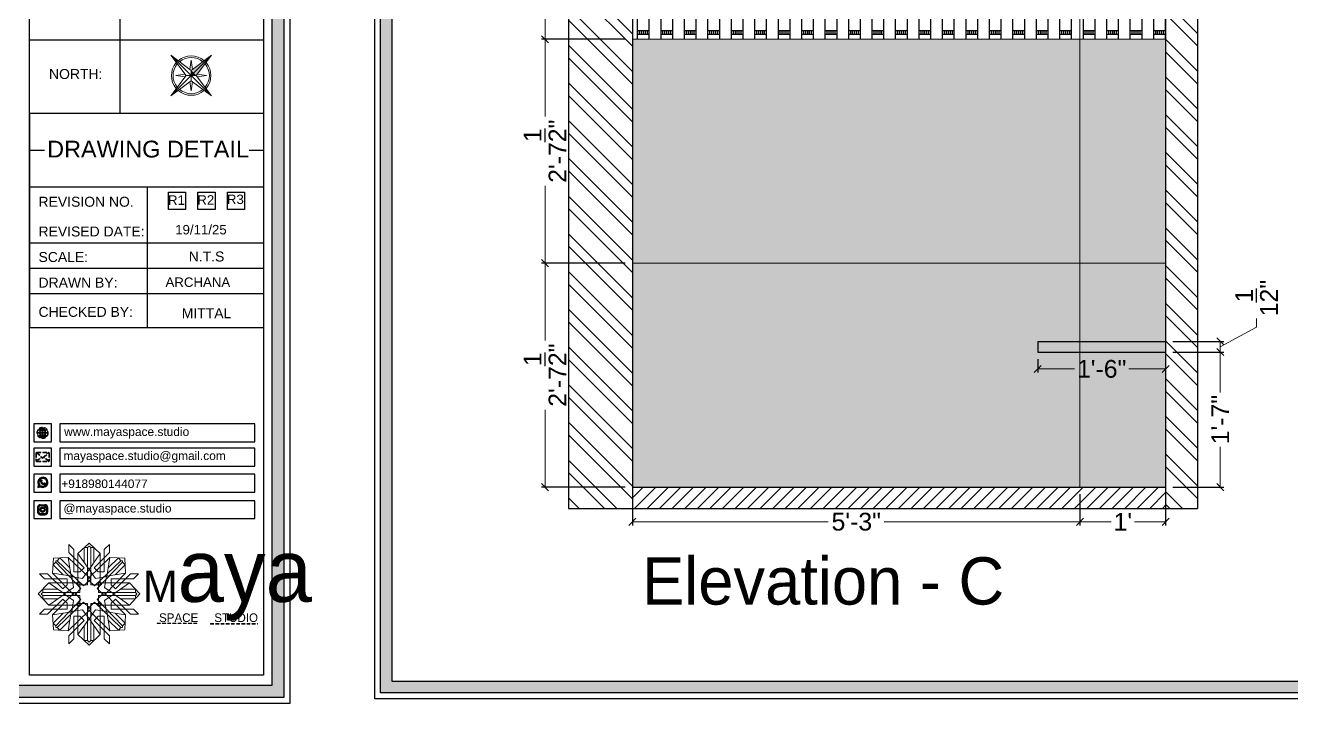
# Model space of a CAD drawing. Header units: millimetres. Extents: x 56222 to 3066687, y -650199 to -121287.
# Drawn here: x 149361.6 to 149539.8, y -185163.8 to -185068.4 of the extents above; entities that cross this region are included whole.
import ezdxf
from ezdxf.enums import TextEntityAlignment as Align

# ---------------------------------------------------------------- set-up
doc = ezdxf.new("R2010")
doc.units = ezdxf.units.MM
doc.header["$MEASUREMENT"] = 0
doc.header["$PDMODE"] = 35
doc.linetypes.add('DASHEDX2', pattern=[1.5, 1, -0.5])
doc.layers.get('Defpoints').update_dxf_attribs({"color": 220})
for name, color, linetype, lineweight in [('dim05', 1, 'Continuous', 13), ('Dimension', 10, 'DASHEDX2', 20), ('Flooring', 253, 'Continuous', 30), ('FURNITURE', 32, 'Continuous', 9), ('NAME PLATE', 7, 'Continuous', 25), ('sec. mark', 5, 'Continuous', 25), ('title block', 7, 'Continuous', 9), ('wall', 7, 'Continuous', 30)]:
    doc.layers.add(name, color=color, linetype=linetype, lineweight=lineweight)
doc.layers.add('hatch', color=253, linetype='Continuous', lineweight=0, transparency=0.4)
doc.styles.add('Arial', font='arial.ttf')
doc.styles.add('DATE', font='swissc.ttf', dxfattribs={"height": 6.75})
doc.styles.get("Standard").update_dxf_attribs({"font": 'arial.ttf', "height": 6})
doc.dimstyles.new('ISO-25', dxfattribs={"dimtxt": 2.5, "dimasz": 1, "dimexe": 0.5, "dimexo": 1, "dimtad": 0, "dimdec": 1, "dimlunit": 4, "dimtxsty": 'Standard', "dimblk": 'OBLIQUE', "dimcen": 2.5, "dimclrd": 1, "dimclre": 1, "dimclrt": 5, "dimadec": 0, "dimazin": 0, "dimtfac": 1, "dimtdec": 1, "dimtmove": 0, "dimatfit": 3, "dimfxl": 1, "dimlwd": -1, "dimarcsym": 0})
pattern_1 = [(135, (60.063, 128.827), (-2.65165043, -2.65165043), []), (135, (60.063, 130.5946), (-2.65165043, -2.65165043), [])]

# ---------------------------------------------------------------- blocks, each defined once
blk = doc.blocks.new('_Oblique')
at = {"layer": 'wall', "color": 0, "lineweight": -2}
blk.add_line((-0.5, -0.5), (0.5, 0.5), dxfattribs=at)
blk = doc.blocks.new('*D1077')
at = {"layer": 'Defpoints', "color": 0, "lineweight": 25, "transparency": 16777216}
for p in [(149434.75, -185101.83), (149447.04, -185101.83), (149447.04, -185133.33)]:
    blk.add_point(p, dxfattribs=at)
at = {"layer": 'dim05', "color": 1, "linetype": 'Continuous', "lineweight": -2, "transparency": 16777216}
for p, q in [((149446.04, -185101.83), (149434.25, -185101.83)), ((149446.04, -185133.33), (149434.25, -185133.33))]:
    blk.add_line(p, q, dxfattribs=at)
at = {"layer": 'dim05', "color": 1, "linetype": 'Continuous', "transparency": 16777216}
for p, q in [((149434.75, -185101.83), (149434.75, -185112.7)), ((149434.75, -185133.33), (149434.75, -185122.46))]:
    blk.add_line(p, q, dxfattribs=at)
at = {"layer": 'dim05', "color": 1, "transparency": 16777216}
for p, rotation in [((149434.75, -185101.83), 90), ((149434.75, -185133.33), 270)]:
    blk.add_blockref('_Oblique', p, dxfattribs=dict(at, rotation=rotation))
at = {"layer": 'dim05', "color": 5, "lineweight": 25, "transparency": 16777216, "insert": (149434.75, -185117.58), "char_height": 2.5, "attachment_point": 5, "rotation": 90, "style": 'Arial'}
blk.add_mtext('2\'-7{\\H1x;\\S1/2;}"', dxfattribs=at)
blk = doc.blocks.new('*D1078')
at = {"layer": 'Defpoints', "color": 0, "lineweight": 25, "transparency": 16777216}
for p in [(149434.75, -185070.34), (149447.04, -185070.34), (149447.04, -185101.83)]:
    blk.add_point(p, dxfattribs=at)
at = {"layer": 'dim05', "color": 1, "linetype": 'Continuous', "lineweight": -2, "transparency": 16777216}
for p, q in [((149446.04, -185070.34), (149434.25, -185070.34)), ((149446.04, -185101.83), (149434.25, -185101.83))]:
    blk.add_line(p, q, dxfattribs=at)
at = {"layer": 'dim05', "color": 1, "linetype": 'Continuous', "transparency": 16777216}
for p, q in [((149434.75, -185070.34), (149434.75, -185081.21)), ((149434.75, -185101.83), (149434.75, -185090.97))]:
    blk.add_line(p, q, dxfattribs=at)
at = {"layer": 'dim05', "color": 1, "transparency": 16777216}
for p, rotation in [((149434.75, -185070.34), 90), ((149434.75, -185101.83), 270)]:
    blk.add_blockref('_Oblique', p, dxfattribs=dict(at, rotation=rotation))
at = {"layer": 'dim05', "color": 5, "lineweight": 25, "transparency": 16777216, "insert": (149434.75, -185086.09), "char_height": 2.5, "attachment_point": 5, "rotation": 90, "style": 'Arial'}
blk.add_mtext('2\'-7{\\H1x;\\S1/2;}"', dxfattribs=at)
blk = doc.blocks.new('*D1079')
at = {"layer": 'Defpoints', "color": 0, "lineweight": 25, "transparency": 16777216}
for p in [(149434.75, -185038.84), (149447.04, -185038.84), (149447.04, -185070.34)]:
    blk.add_point(p, dxfattribs=at)
at = {"layer": 'dim05', "color": 1, "linetype": 'Continuous', "lineweight": -2, "transparency": 16777216}
for p, q in [((149446.04, -185038.84), (149434.25, -185038.84)), ((149446.04, -185070.34), (149434.25, -185070.34))]:
    blk.add_line(p, q, dxfattribs=at)
at = {"layer": 'dim05', "color": 1, "linetype": 'Continuous', "transparency": 16777216}
for p, q in [((149434.75, -185038.84), (149434.75, -185049.71)), ((149434.75, -185070.34), (149434.75, -185059.47))]:
    blk.add_line(p, q, dxfattribs=at)
at = {"layer": 'dim05', "color": 1, "transparency": 16777216}
for p, rotation in [((149434.75, -185038.84), 90), ((149434.75, -185070.34), 270)]:
    blk.add_blockref('_Oblique', p, dxfattribs=dict(at, rotation=rotation))
at = {"layer": 'dim05', "color": 5, "lineweight": 25, "transparency": 16777216, "insert": (149434.75, -185054.59), "char_height": 2.5, "attachment_point": 5, "rotation": 90, "style": 'Arial'}
blk.add_mtext('2\'-7{\\H1x;\\S1/2;}"', dxfattribs=at)
blk = doc.blocks.new('*D1081')
at = {"layer": 'Defpoints', "color": 0, "lineweight": 25, "transparency": 16777216}
for p in [(149447.04, -185133.33), (149509.99, -185133.33), (149509.99, -185138.2)]:
    blk.add_point(p, dxfattribs=at)
at = {"layer": 'dim05', "color": 1, "linetype": 'Continuous', "lineweight": -2, "transparency": 16777216}
for p, q in [((149447.04, -185134.33), (149447.04, -185138.7)), ((149509.99, -185134.33), (149509.99, -185138.7))]:
    blk.add_line(p, q, dxfattribs=at)
at = {"layer": 'dim05', "color": 1, "linetype": 'Continuous', "transparency": 16777216}
for p, q in [((149447.04, -185138.2), (149474.57, -185138.2)), ((149509.99, -185138.2), (149482.46, -185138.2))]:
    blk.add_line(p, q, dxfattribs=at)
at = {"layer": 'dim05', "color": 1, "transparency": 16777216, "rotation": 180}
blk.add_blockref('_Oblique', (149447.04, -185138.2), dxfattribs=at)
at = {"layer": 'dim05', "color": 1, "transparency": 16777216}
blk.add_blockref('_Oblique', (149509.99, -185138.2), dxfattribs=at)
at = {"layer": 'dim05', "color": 5, "lineweight": 25, "transparency": 16777216, "insert": (149478.52, -185138.2), "char_height": 2.5, "attachment_point": 5, "style": 'Arial'}
blk.add_mtext('5\'-3"', dxfattribs=at)
blk = doc.blocks.new('*D1082')
at = {"layer": 'Defpoints', "color": 0, "lineweight": 25, "transparency": 16777216}
for p in [(149509.99, -185133.33), (149522.04, -185133.33), (149522.04, -185138.2)]:
    blk.add_point(p, dxfattribs=at)
at = {"layer": 'dim05', "color": 1, "linetype": 'Continuous', "lineweight": -2, "transparency": 16777216}
for p, q in [((149509.99, -185134.33), (149509.99, -185138.7)), ((149522.04, -185134.33), (149522.04, -185138.7))]:
    blk.add_line(p, q, dxfattribs=at)
at = {"layer": 'dim05', "color": 1, "linetype": 'Continuous', "transparency": 16777216}
for p, q in [((149509.99, -185138.2), (149514.36, -185138.2)), ((149522.04, -185138.2), (149517.67, -185138.2))]:
    blk.add_line(p, q, dxfattribs=at)
at = {"layer": 'dim05', "color": 1, "transparency": 16777216, "rotation": 180}
blk.add_blockref('_Oblique', (149509.99, -185138.2), dxfattribs=at)
at = {"layer": 'dim05', "color": 1, "transparency": 16777216}
blk.add_blockref('_Oblique', (149522.04, -185138.2), dxfattribs=at)
at = {"layer": 'dim05', "color": 5, "lineweight": 25, "transparency": 16777216, "insert": (149516.02, -185138.2), "char_height": 2.5, "attachment_point": 5, "style": 'Arial'}
blk.add_mtext("1'", dxfattribs=at)
blk = doc.blocks.new('*D1083')
at = {"layer": 'Defpoints', "color": 0, "lineweight": 25, "transparency": 16777216}
for p in [(149522.04, -185114.33), (149529.72, -185114.33), (149522.04, -185133.33)]:
    blk.add_point(p, dxfattribs=at)
at = {"layer": 'dim05', "color": 1, "linetype": 'Continuous', "lineweight": -2, "transparency": 16777216}
for p, q in [((149523.04, -185114.33), (149530.22, -185114.33)), ((149523.04, -185133.33), (149530.22, -185133.33))]:
    blk.add_line(p, q, dxfattribs=at)
at = {"layer": 'dim05', "color": 1, "linetype": 'Continuous', "transparency": 16777216}
for p, q in [((149529.72, -185114.33), (149529.72, -185120)), ((149529.72, -185133.33), (149529.72, -185127.66))]:
    blk.add_line(p, q, dxfattribs=at)
at = {"layer": 'dim05', "color": 1, "transparency": 16777216}
for p, rotation in [((149529.72, -185114.33), 90), ((149529.72, -185133.33), 270)]:
    blk.add_blockref('_Oblique', p, dxfattribs=dict(at, rotation=rotation))
at = {"layer": 'dim05', "color": 5, "lineweight": 25, "transparency": 16777216, "insert": (149529.72, -185123.83), "char_height": 2.5, "attachment_point": 5, "rotation": 90, "style": 'Arial'}
blk.add_mtext('1\'-7"', dxfattribs=at)
blk = doc.blocks.new('*D1084')
at = {"layer": 'Defpoints', "color": 0, "lineweight": 25, "transparency": 16777216}
for p in [(149522.04, -185112.83, -0.13), (149529.72, -185112.83), (149522.04, -185114.33)]:
    blk.add_point(p, dxfattribs=at)
at = {"layer": 'dim05', "color": 1, "linetype": 'Continuous', "transparency": 16777216}
for p, q in [((149529.72, -185113.58), (149534.82, -185110.85)), ((149534.82, -185110.85), (149534.82, -185109.6)), ((149529.72, -185114.33), (149529.72, -185112.83))]:
    blk.add_line(p, q, dxfattribs=at)
at = {"layer": 'dim05', "color": 1, "linetype": 'Continuous', "lineweight": -2, "transparency": 16777216}
for p, q in [((149523.04, -185112.83), (149530.22, -185112.83)), ((149523.04, -185114.33), (149530.22, -185114.33))]:
    blk.add_line(p, q, dxfattribs=at)
at = {"layer": 'dim05', "color": 1, "transparency": 16777216}
for p, rotation in [((149529.72, -185112.83), 90), ((149529.72, -185114.33), 270)]:
    blk.add_blockref('_Oblique', p, dxfattribs=dict(at, rotation=rotation))
at = {"layer": 'dim05', "color": 5, "lineweight": 25, "transparency": 16777216, "insert": (149534.82, -185106.74), "char_height": 2.5, "attachment_point": 5, "rotation": 90, "style": 'Arial'}
blk.add_mtext('1{\\H1x;\\S1/2;}"', dxfattribs=at)
blk = doc.blocks.new('*D1088')
at = {"layer": 'Defpoints', "color": 0, "lineweight": 25, "transparency": 16777216}
for p in [(149504.04, -185114.33, -0.13), (149522.04, -185114.33), (149522.04, -185116.71)]:
    blk.add_point(p, dxfattribs=at)
at = {"layer": 'dim05', "color": 1, "linetype": 'Continuous', "lineweight": -2, "transparency": 16777216}
for p, q in [((149504.04, -185115.33), (149504.04, -185117.21)), ((149522.04, -185115.33), (149522.04, -185117.21))]:
    blk.add_line(p, q, dxfattribs=at)
at = {"layer": 'dim05', "color": 1, "linetype": 'Continuous', "transparency": 16777216}
for p, q in [((149504.04, -185116.71), (149509.21, -185116.71)), ((149522.04, -185116.71), (149516.87, -185116.71))]:
    blk.add_line(p, q, dxfattribs=at)
at = {"layer": 'dim05', "color": 1, "transparency": 16777216, "rotation": 180}
blk.add_blockref('_Oblique', (149504.04, -185116.71), dxfattribs=at)
at = {"layer": 'dim05', "color": 1, "transparency": 16777216}
blk.add_blockref('_Oblique', (149522.04, -185116.71), dxfattribs=at)
at = {"layer": 'dim05', "color": 5, "lineweight": 25, "transparency": 16777216, "insert": (149513.04, -185116.71), "char_height": 2.5, "attachment_point": 5, "style": 'Arial'}
blk.add_mtext('1\'-6"', dxfattribs=at)
blk = doc.blocks.new('FSFSF')
at = {"color": 42, "lineweight": 5, "true_color": 0xe0ac11}
for p, q in [((28600.03, 143.51), (28600.03, 140.16)), ((28602.15, 141.41), (28600.03, 143.51)), ((28606.47, 133.76), (28600.03, 140.16)), ((28602.15, 141.41), (28602.15, 131.95)), ((28603.86, 139.69), (28608.58, 144.08)), ((28603.86, 126.58), (28603.86, 139.69)), ((28603.86, 139.69), (28608.58, 133.02)), ((28607.9, 142.22), (28606.58, 142.22)), ((28606.58, 142.22), (28606.58, 135.84)), ((28607.9, 142.22), (28608.58, 142.85)), ((28607.9, 142.22), (28607.9, 126.58)), ((28613.31, 139.69), (28608.58, 144.08)), ((28609.27, 142.22), (28608.59, 142.85)), ((28613.31, 139.69), (28608.59, 133.02)), ((28609.27, 142.22), (28609.27, 126.58)), ((28609.27, 142.22), (28610.59, 142.22)), ((28610.59, 142.22), (28610.59, 135.84)), ((28610.7, 133.76), (28617.14, 140.16)), ((28613.31, 126.58), (28613.31, 139.69)), ((28615.02, 141.41), (28617.14, 143.51)), ((28615.02, 141.41), (28615.02, 131.95)), ((28617.14, 143.51), (28617.14, 140.16)), ((28593.19, 131.45), (28593.54, 137.71)), ((28593.39, 135), (28594.56, 136.12)), ((28593.39, 135), (28597.6, 130.78)), ((28599.8, 138.06), (28593.54, 137.71)), ((28595.12, 136.69), (28594.53, 136.69)), ((28594.56, 136.12), (28594.56, 136.71)), ((28605.17, 124.98), (28594.56, 136.12)), ((28596.24, 137.86), (28595.12, 136.69)), ((28606.27, 126.08), (28595.12, 136.69)), ((28596.24, 137.86), (28600.47, 133.65)), ((28601.03, 130), (28599.8, 138.06)), ((28599.8, 138.05), (28608.58, 129.56)), ((28606.47, 133.76), (28604.75, 131.95)), ((28617.37, 138.05), (28608.59, 129.56)), ((28610.7, 133.76), (28612.42, 131.95)), ((28610.9, 126.08), (28622.05, 136.69)), ((28612.02, 124.98), (28622.62, 136.12)), ((28616.14, 130), (28617.37, 138.06)), ((28620.93, 137.86), (28616.7, 133.65)), ((28617.37, 138.06), (28623.63, 137.71)), ((28623.8, 135), (28619.59, 130.78)), ((28620.93, 137.86), (28622.05, 136.69)), ((28622.05, 136.69), (28622.64, 136.69)), ((28622.62, 136.12), (28622.62, 136.71)), ((28623.8, 135), (28622.62, 136.12)), ((28624, 131.45), (28623.65, 137.71)), ((28587.73, 131.22), (28591.08, 131.22)), ((28589.84, 129.1), (28587.73, 131.22)), ((28589.84, 129.1), (28599.29, 129.1)), ((28597.49, 124.78), (28591.08, 131.22)), ((28593.19, 131.45), (28601.69, 122.67)), ((28601.25, 130.22), (28593.19, 131.45)), ((28599.29, 126.5), (28599.29, 129.1)), ((28605.86, 129.18), (28601.03, 130)), ((28602.07, 125.39), (28601.25, 130.22)), ((28604.75, 131.95), (28602.15, 131.95)), ((28605.86, 129.18), (28608.58, 133.02)), ((28606.27, 126.08), (28608.58, 128.27)), ((28607.9, 128.92), (28608.58, 129.56)), ((28607.9, 128.92), (28608.58, 128.27)), ((28611.31, 129.18), (28608.59, 133.02)), ((28609.27, 128.92), (28608.59, 129.56)), ((28609.27, 128.92), (28608.59, 128.27)), ((28610.9, 126.08), (28608.59, 128.27)), ((28611.31, 129.18), (28616.14, 130)), ((28612.42, 131.95), (28615.02, 131.95)), ((28615.12, 125.39), (28615.94, 130.22)), ((28623.99, 131.45), (28615.5, 122.67)), ((28615.94, 130.22), (28624, 131.45)), ((28627.34, 129.1), (28617.89, 129.1)), ((28617.89, 126.5), (28617.89, 129.1)), ((28619.7, 124.78), (28626.1, 131.22)), ((28629.45, 131.22), (28626.1, 131.22)), ((28627.34, 129.1), (28629.45, 131.22)), ((28591.56, 127.39), (28587.17, 122.66)), ((28589.03, 123.35), (28588.4, 122.67)), ((28589.03, 123.35), (28589.03, 124.67)), ((28589.03, 124.67), (28595.4, 124.67)), ((28589.03, 123.35), (28604.66, 123.35)), ((28604.66, 127.39), (28591.56, 127.39)), ((28591.56, 127.39), (28598.23, 122.67)), ((28597.49, 124.78), (28599.29, 126.5)), ((28602.07, 125.39), (28598.23, 122.67)), ((28602.33, 123.35), (28601.69, 122.67)), ((28602.33, 123.35), (28602.97, 122.67)), ((28605.17, 124.98), (28602.97, 122.67)), ((28603.68, 126.54), (28603.68, 127.39)), ((28604.66, 126.54), (28603.68, 126.54)), ((28604.71, 127.57), (28603.86, 127.57)), ((28607.9, 126.58), (28603.86, 126.58)), ((28604.66, 123.35), (28604.66, 127.39)), ((28604.7, 126.58), (28604.71, 127.57)), ((28609.27, 126.58), (28613.31, 126.58)), ((28612.02, 124.98), (28614.21, 122.67)), ((28612.46, 126.58), (28612.46, 127.57)), ((28612.46, 127.57), (28613.31, 127.57)), ((28612.52, 123.35), (28612.52, 127.39)), ((28612.52, 127.39), (28625.63, 127.39)), ((28612.52, 126.54), (28613.51, 126.54)), ((28628.16, 123.35), (28612.52, 123.35)), ((28613.51, 126.54), (28613.51, 127.39)), ((28614.85, 123.35), (28614.21, 122.67)), ((28614.85, 123.35), (28615.5, 122.67)), ((28615.12, 125.39), (28618.96, 122.67)), ((28619.7, 124.78), (28617.89, 126.5)), ((28625.63, 127.39), (28618.96, 122.67)), ((28628.16, 124.67), (28621.78, 124.67)), ((28625.63, 127.39), (28630.02, 122.66)), ((28628.16, 123.35), (28628.16, 124.67)), ((28628.16, 123.35), (28628.78, 122.67)), ((28591.56, 117.94), (28587.17, 122.66)), ((28589.03, 121.98), (28588.4, 122.65)), ((28589.03, 121.98), (28604.66, 121.98)), ((28589.03, 121.98), (28589.03, 120.66)), ((28589.03, 120.66), (28595.4, 120.66)), ((28597.49, 120.54), (28591.08, 114.11)), ((28591.56, 117.94), (28598.23, 122.65)), ((28604.66, 117.94), (28591.56, 117.94)), ((28593.19, 113.88), (28601.69, 122.65)), ((28605.17, 120.35), (28594.56, 109.2)), ((28606.27, 119.15), (28595.12, 108.54)), ((28597.49, 120.54), (28599.29, 118.83)), ((28602.07, 119.94), (28598.23, 122.65)), ((28599.29, 118.83), (28599.29, 116.23)), ((28602.07, 119.94), (28601.25, 115.1)), ((28602.33, 121.98), (28601.69, 122.65)), ((28602.33, 121.98), (28602.97, 122.65)), ((28605.17, 120.35), (28602.97, 122.65)), ((28604.66, 118.78), (28603.68, 118.78)), ((28603.68, 118.78), (28603.68, 117.94)), ((28607.9, 118.65), (28603.86, 118.65)), ((28603.86, 118.65), (28603.86, 105.54)), ((28604.71, 117.66), (28603.86, 117.66)), ((28604.66, 121.98), (28604.66, 117.94)), ((28604.7, 118.65), (28604.71, 117.66)), ((28606.27, 119.15), (28608.58, 116.96)), ((28607.9, 103.01), (28607.9, 118.65)), ((28610.9, 119.15), (28608.59, 116.96)), ((28609.27, 118.65), (28613.31, 118.65)), ((28609.27, 103.01), (28609.27, 118.65)), ((28610.9, 119.15), (28622.05, 108.54)), ((28612.02, 120.35), (28614.21, 122.65)), ((28612.02, 120.35), (28622.62, 109.2)), ((28612.46, 118.65), (28612.46, 117.66)), ((28612.46, 117.66), (28613.31, 117.66)), ((28612.52, 121.98), (28612.52, 117.94)), ((28628.16, 121.98), (28612.52, 121.98)), ((28612.52, 118.78), (28613.51, 118.78)), ((28612.52, 117.94), (28625.63, 117.94)), ((28613.31, 118.65), (28613.31, 105.54)), ((28613.51, 118.78), (28613.51, 117.94)), ((28614.85, 121.98), (28614.21, 122.65)), ((28614.85, 121.98), (28615.5, 122.65)), ((28615.12, 119.94), (28618.96, 122.65)), ((28615.12, 119.94), (28615.94, 115.1)), ((28623.99, 113.88), (28615.5, 122.65)), ((28619.7, 120.54), (28617.89, 118.83)), ((28617.89, 118.83), (28617.89, 116.23)), ((28625.63, 117.94), (28618.96, 122.65)), ((28619.7, 120.54), (28626.1, 114.11)), ((28628.16, 120.66), (28621.78, 120.66)), ((28625.63, 117.94), (28630.02, 122.66)), ((28628.16, 121.98), (28628.78, 122.65)), ((28628.16, 121.98), (28628.16, 120.66)), ((28589.84, 116.23), (28587.73, 114.11)), ((28587.73, 114.11), (28591.08, 114.11)), ((28589.84, 116.23), (28599.29, 116.23)), ((28601.25, 115.1), (28593.19, 113.87)), ((28593.19, 113.87), (28593.54, 107.62)), ((28593.39, 110.32), (28597.6, 114.55)), ((28599.8, 107.17), (28608.58, 115.67)), ((28601.03, 115.23), (28599.8, 107.17)), ((28605.86, 116.05), (28601.03, 115.23)), ((28602.15, 103.82), (28602.15, 113.27)), ((28604.75, 113.27), (28602.15, 113.27)), ((28603.86, 105.54), (28608.58, 112.21)), ((28606.47, 111.47), (28604.75, 113.27)), ((28605.86, 116.05), (28608.58, 112.21)), ((28607.9, 116.31), (28608.58, 116.96)), ((28607.9, 116.31), (28608.58, 115.67)), ((28609.27, 116.31), (28608.59, 116.96)), ((28609.27, 116.31), (28608.59, 115.67)), ((28611.31, 116.05), (28608.59, 112.21)), ((28617.37, 107.17), (28608.59, 115.67)), ((28613.31, 105.54), (28608.59, 112.21)), ((28610.7, 111.47), (28612.42, 113.27)), ((28611.31, 116.05), (28616.14, 115.23)), ((28612.42, 113.27), (28615.02, 113.27)), ((28615.02, 103.82), (28615.02, 113.27)), ((28615.94, 115.1), (28624, 113.87)), ((28616.14, 115.23), (28617.37, 107.17)), ((28627.34, 116.23), (28617.89, 116.23)), ((28623.8, 110.32), (28619.59, 114.55)), ((28624, 113.87), (28623.65, 107.62)), ((28629.45, 114.11), (28626.1, 114.11)), ((28627.34, 116.23), (28629.45, 114.11)), ((28593.39, 110.32), (28594.56, 109.2)), ((28599.8, 107.17), (28593.54, 107.52)), ((28595.12, 108.54), (28594.53, 108.54)), ((28594.56, 109.2), (28594.56, 108.61)), ((28596.24, 107.37), (28595.12, 108.54)), ((28596.24, 107.37), (28600.47, 111.58)), ((28606.47, 111.47), (28600.03, 105.07)), ((28606.58, 103.01), (28606.58, 109.38)), ((28610.59, 103.01), (28610.59, 109.38)), ((28610.7, 111.47), (28617.14, 105.07)), ((28620.93, 107.37), (28616.7, 111.58)), ((28617.37, 107.17), (28623.63, 107.52)), ((28620.93, 107.37), (28622.05, 108.54)), ((28622.05, 108.54), (28622.64, 108.54)), ((28623.8, 110.32), (28622.62, 109.2)), ((28622.62, 109.2), (28622.62, 108.61)), ((28600.03, 101.71), (28600.03, 105.07)), ((28602.15, 103.82), (28600.03, 101.71)), ((28603.86, 105.54), (28608.58, 101.15)), ((28607.9, 103.01), (28606.58, 103.01)), ((28607.9, 103.01), (28608.58, 102.38)), ((28613.31, 105.54), (28608.58, 101.15)), ((28609.27, 103.01), (28608.59, 102.38)), ((28609.27, 103.01), (28610.59, 103.01)), ((28615.02, 103.82), (28617.14, 101.71)), ((28617.14, 101.71), (28617.14, 105.07))]:
    blk.add_line(p, q, dxfattribs=at)
blk = doc.blocks.new('hgwg')
at = {"layer": 'Dimension', "true_color": 0xd39e00}
h = blk.add_hatch(color=42, dxfattribs=at)
h.dxf.hatch_style = 1
h.paths.add_polyline_path([(27505.71, 45.05), (27494.27, 45.05), (27494.27, 44.9), (27505.71, 44.9)])
h = blk.add_hatch(color=42, dxfattribs=at)
h.dxf.hatch_style = 1
h.paths.add_polyline_path([(27523.3, 44.9), (27509.68, 44.9), (27509.68, 44.75), (27523.3, 44.75)])
at = {"layer": 'Dimension', "color": 42, "true_color": 0xd39e00}
for p, q in [((27494.27, 45.05), (27505.71, 45.05)), ((27494.27, 44.9), (27494.27, 45.05)), ((27494.27, 44.9), (27505.71, 44.9)), ((27505.71, 45.05), (27505.71, 44.9)), ((27509.68, 44.9), (27523.3, 44.9)), ((27509.68, 44.9), (27509.68, 44.75)), ((27509.68, 44.75), (27523.3, 44.75)), ((27523.3, 44.75), (27523.3, 44.9))]:
    blk.add_line(p, q, dxfattribs=at)
at = {"layer": 'Dimension', "color": 42, "true_color": 0xd39e00, "attachment_point": 1}
for s, width, insert, char_height in [('{\\fCinzel|b0|i0|c0|p2;\\H1.5x;M\\fAmsterdam One|b0|i0|c0|p2;\\H2x;aya}', 85.3277, (27490.17, 69.17), 6), ('{\\fCinzel|b0|i0|c0|p2;SPACE     STUDIO}', 66.129, (27494.83, 47.86), 2.5)]:
    blk.add_mtext_dynamic_manual_height_columns(s, width=width, gutter_width=30, heights=[0], dxfattribs=dict(at, insert=insert, char_height=char_height))
blk = doc.blocks.new('QEGW4TG')
at = {"layer": 'Dimension', "true_color": 0x000000}
h = blk.add_hatch(color=18, dxfattribs=at)
h.dxf.hatch_style = 1
h.paths.add_polyline_path([(2.69, 1.93, 0.170513), (2.95, 1.97, 0.190337), (3.11, 2.18, 0.316231), (3.07, 2.28), (2.79, 2.37, 0.273721), (2.69, 2.34, 0.040749), (2.63, 2.27, -0.441282), (2.53, 2.25, -0.11828), (2.06, 2.64, -0.441282), (2.07, 2.74, 0.040749), (2.13, 2.81, 0.290083), (2.14, 2.92), (2.01, 3.18, 0.316231), (1.91, 3.2, 0.190337), (1.73, 3, 0.170513), (1.72, 2.74, 0.252784)], flags=0)
h.paths.add_polyline_path([(1.19, 1.98), (1.03, 1.3, 0.550912), (1.11, 1.23), (1.75, 1.39, 6.344125)])
h.paths.add_polyline_path([(1.81, 1.7), (1.4, 1.6), (1.5, 2.03, -9.071339)], flags=16)
h.paths.add_polyline_path([(3.11, 2.16, -0.17811), (2.95, 1.97, -0.170513), (2.69, 1.93, -0.252784), (1.72, 2.74, -0.170513), (1.73, 3, -0.17811), (1.89, 3.19, -0.370089), (2.01, 3.18), (2.14, 2.92, -0.307185), (2.13, 2.8, -0.041087), (2.06, 2.73, 0.321676), (2.05, 2.65, 0.126524), (2.55, 2.24, 0.312216), (2.62, 2.26, -0.041087), (2.68, 2.34, -0.290673), (2.79, 2.37), (3.07, 2.28, -0.370089)], flags=0)
h = blk.add_hatch(color=18, dxfattribs=at)
h.dxf.hatch_style = 1
h.paths.add_polyline_path([(2.79, 2.37, 0.273721), (2.69, 2.34, 0.040749), (2.63, 2.27, -0.441282), (2.53, 2.25, -0.11828), (2.06, 2.64, -0.441282), (2.07, 2.74, 0.040749), (2.13, 2.81, 0.290083), (2.14, 2.92), (2.01, 3.18, 0.316231), (1.91, 3.2, 0.190337), (1.73, 3, 0.170513), (1.72, 2.74, 0.252784), (2.69, 1.93, 0.170513), (2.95, 1.97, 0.190337), (3.11, 2.18, 0.316231), (3.07, 2.28)])
for p, q in [((1.19, 1.98), (1.03, 1.3)), ((1.1, 1.23), (1.75, 1.39)), ((1.5, 2.03), (1.4, 1.6)), ((1.4, 1.6), (1.81, 1.7)), ((2.01, 3.18), (2.14, 2.92)), ((3.07, 2.28), (2.8, 2.36))]:
    blk.add_line(p, q)
blk.add_lwpolyline([(0, 0), (4.68, 0), (4.68, 4.68), (0, 4.68)], close=True)
for centre, radius, start, end in [((2.39, 2.56), 1.34, 241.4727, 205.6422), ((2.39, 2.56), 1.04, 235.9962, 210.8333), ((1.09, 1.29), 0.0598, 164.8483, 282.1458), ((2.09, 2.87), 0.39, 159.7007, 198.4072), ((2.96, 3.23), 1.33, 201.4218, 258.1669), ((2.07, 2.87), 0.364, 118.9685, 159.3648), ((1.94, 3.12), 0.0896, 41.8985, 123.1344), ((2.11, 2.68), 0.066, 135.9932, 224.8892), ((1.67, 3.16), 0.586, 312.4617, 321.8728), ((3.12, 3.42), 1.31, 216.5455, 243.5279), ((2.05, 2.87), 0.104, 320.3924, 28.6971), ((2.57, 2.3), 0.066, 234.2482, 323.1441), ((3.11, 1.94), 0.586, 137.2645, 146.6756), ((2.76, 2.27), 0.104, 70.4402, 138.745), ((2.75, 2.31), 0.39, 260.7301, 299.4366), ((2.76, 2.29), 0.364, 299.7725, 340.1688), ((3.03, 2.2), 0.0896, 336.0029, 57.2388)]:
    blk.add_arc(centre, radius, start, end)
blk = doc.blocks.new('ASGERG')
at = {"layer": 'Dimension', "true_color": 0x000000}
h = blk.add_hatch(color=18, dxfattribs=at)
h.dxf.hatch_style = 1
h.paths.add_polyline_path([(0.99, 1.7, 0.353872), (1.69, 1.03), (2.96, 1.03, 0.353872), (3.66, 1.7), (3.66, 2.99, 0.353872), (2.96, 3.67), (1.69, 3.67, 0.353872), (0.99, 2.99)])
h.paths.add_polyline_path([(1.27, 2.97, -0.353872), (1.72, 3.4), (2.94, 3.4, -0.353872), (3.38, 2.97), (3.38, 1.72, -0.353872), (2.94, 1.3), (1.72, 1.3, -0.353872), (1.27, 1.72)], flags=16)
h.paths.add_polyline_path([(3.02, 2.35, -1), (1.64, 2.35, -1)], flags=0)
h.paths.add_polyline_path([(2.74, 2.35, -1), (1.92, 2.35, -1)], flags=0)
h.paths.add_polyline_path([(2.86, 3.02, -1), (3.19, 3.02, -1)], flags=0)
h.paths.add_polyline_path([(1.64, 2.35, 1), (3.02, 2.35, 1)], flags=0)
h = blk.add_hatch(color=18, dxfattribs=at)
h.dxf.hatch_style = 1
h.paths.add_polyline_path([(1.64, 2.35, 1), (3.02, 2.35, 1)])
h.paths.add_polyline_path([(2.74, 2.35, -1), (1.92, 2.35, -1)], flags=16)
h = blk.add_hatch(color=18, dxfattribs=at)
h.dxf.hatch_style = 1
h.paths.add_polyline_path([(3.19, 3.02, 1), (2.86, 3.02, 1)])
for p, q in [((1.69, 3.67), (2.96, 3.67)), ((2.94, 3.4), (1.72, 3.4)), ((0.99, 2.99), (0.99, 1.7)), ((1.27, 2.97), (1.27, 1.72)), ((1.69, 1.03), (2.96, 1.03)), ((2.94, 1.3), (1.72, 1.3)), ((3.38, 2.97), (3.38, 1.72)), ((3.66, 2.99), (3.66, 1.7))]:
    blk.add_line(p, q)
blk.add_lwpolyline([(0, 0), (4.68, 0), (4.68, 4.68), (0, 4.68)], close=True)
for centre, radius in [((2.33, 2.35), 0.694), ((2.33, 2.35), 0.414), ((3.02, 3.02), 0.168)]:
    blk.add_circle(centre, radius)
for centre, radius, start, end in [((1.76, 2.89), 0.778, 94.8631, 172.8127), ((1.76, 2.91), 0.491, 94.8631, 172.8127), ((2.9, 2.91), 0.491, 7.1873, 85.1369), ((2.89, 2.89), 0.778, 7.1873, 85.1369), ((1.76, 1.8), 0.778, 187.1873, 265.1369), ((1.76, 1.78), 0.491, 187.1873, 265.1369), ((2.9, 1.78), 0.491, 274.8631, 352.8127), ((2.89, 1.8), 0.778, 274.8631, 352.8127)]:
    blk.add_arc(centre, radius, start, end)
blk = doc.blocks.new('ETYETE')
at = {"layer": 'Dimension', "true_color": 0x000000}
h = blk.add_hatch(color=18, dxfattribs=at)
h.dxf.hatch_style = 1
h.paths.add_polyline_path([(3.76, 1.14, 0.414214), (4.12, 1.5), (4.12, 3.29, 0.414214), (3.76, 3.65), (0.92, 3.65, 0.414214), (0.56, 3.29), (0.56, 1.5, 0.414214), (0.92, 1.14)])
h.paths.add_polyline_path([(2.61, 2.22), (3.92, 1.34, -0.198912), (3.76, 1.28), (0.92, 1.28, -0.198912), (0.76, 1.34), (2.08, 2.22), (2.34, 1.98)], flags=16)
h.paths.add_polyline_path([(2.34, 2.16), (0.89, 3.51, -0.028783), (0.92, 3.52), (3.76, 3.52, -0.028783), (3.79, 3.51)], flags=16)
h.paths.add_polyline_path([(2.71, 2.32), (3.92, 3.45, -0.202482), (3.99, 3.29), (3.99, 1.5, -0.043076), (3.98, 1.46)], flags=16)
h.paths.add_polyline_path([(1.98, 2.32), (0.7, 1.46, -0.043076), (0.7, 1.5), (0.7, 3.29, -0.202482), (0.76, 3.45)], flags=16)
blk.add_lwpolyline([(0, 0), (4.68, 0), (4.68, 4.68), (0, 4.68)], close=True)
at = {"layer": 'Dimension', "color": 18, "true_color": 0x000000}
for p, q in [((0.76, 3.45), (1.98, 2.32)), ((0.89, 3.51), (2.34, 2.16)), ((0.92, 3.65), (3.76, 3.65)), ((0.92, 3.52), (3.76, 3.52)), ((2.34, 2.16), (3.79, 3.51)), ((2.71, 2.32), (3.92, 3.45)), ((0.56, 3.29), (0.56, 1.5)), ((0.7, 3.29), (0.7, 1.5)), ((0.7, 1.46), (1.98, 2.32)), ((0.76, 1.34), (2.08, 2.22)), ((0.92, 1.28), (3.76, 1.28)), ((0.92, 1.14), (3.76, 1.14)), ((2.08, 2.22), (2.34, 1.98)), ((2.34, 1.98), (2.61, 2.22)), ((3.92, 1.34), (2.61, 2.22)), ((3.98, 1.46), (2.71, 2.32)), ((3.99, 3.29), (3.99, 1.5)), ((4.12, 3.29), (4.12, 1.5))]:
    blk.add_line(p, q, dxfattribs=at)
for centre, radius, start, end in [((0.92, 3.29), 0.358, 90, 180), ((0.92, 3.29), 0.224, 134.2136, 180), ((0.92, 3.29), 0.224, 90, 96.5948), ((3.76, 3.29), 0.358, 0, 90), ((3.76, 3.29), 0.224, 83.4052, 90), ((3.76, 3.29), 0.224, 0, 45.7864), ((0.92, 1.5), 0.358, 180, 270), ((0.92, 1.5), 0.224, 180, 189.8662), ((0.92, 1.5), 0.224, 225, 270), ((3.76, 1.5), 0.358, 270, 0), ((3.76, 1.5), 0.224, 270, 315), ((3.76, 1.5), 0.224, 350.1338, 0)]:
    blk.add_arc(centre, radius, start, end, dxfattribs=at)
blk = doc.blocks.new('DTGWEGEARG')
at = {"layer": 'Dimension', "true_color": 0x000000}
h = blk.add_hatch(color=18, dxfattribs=at)
h.dxf.hatch_style = 1
h.paths.add_polyline_path([(3.83, 2.34, 1), (0.85, 2.34, 1)])
h.paths.add_polyline_path([(2.51, 1.01, 0.105795), (2.96, 1.58, -0.055205), (3.3, 1.41, -0.169822)], flags=16)
h.paths.add_polyline_path([(2.41, 1.12), (2.41, 1.69, -0.058279), (2.81, 1.63, -0.103353)], flags=16)
h.paths.add_polyline_path([(2.26, 1.13, -0.101741), (1.87, 1.63, -0.057171), (2.26, 1.69)], flags=16)
h.paths.add_polyline_path([(2.17, 1.01, -0.169822), (1.38, 1.41, -0.055205), (1.72, 1.58, 0.105795)], flags=16)
h.paths.add_polyline_path([(3.02, 1.72, 0.081336), (3.13, 2.27), (3.68, 2.27, -0.152069), (3.4, 1.52, 0.05687)], flags=16)
h.paths.add_polyline_path([(2.87, 1.77, 0.061945), (2.41, 1.84), (2.41, 2.27), (2.98, 2.27, -0.081344)], flags=16)
h.paths.add_polyline_path([(2.26, 1.84, 0.060923), (1.8, 1.77, -0.081344), (1.7, 2.27), (2.26, 2.27)], flags=16)
h.paths.add_polyline_path([(1.66, 1.72, 0.05687), (1.28, 1.52, -0.152069), (1, 2.27), (1.55, 2.27, 0.081336)], flags=16)
h.paths.add_polyline_path([(2.41, 2.42), (2.41, 2.83, 0.061945), (2.87, 2.91, -0.080009), (2.98, 2.42)], flags=16)
h.paths.add_polyline_path([(3.13, 2.42, 0.080116), (3.02, 2.96, 0.05687), (3.4, 3.16, 0.028258), (3.3, 3.27, -0.055205), (2.96, 3.1, 0.105795), (2.51, 3.67, -0.36029), (3.68, 2.42)], flags=16)
h.paths.add_polyline_path([(2.26, 2.42), (1.7, 2.42, -0.080009), (1.8, 2.91, 0.060923), (2.26, 2.84)], flags=16)
h.paths.add_polyline_path([(1.55, 2.42), (1, 2.42, -0.150466), (1.28, 3.16, 0.05687), (1.66, 2.96, 0.080116)], flags=16)
h.paths.add_polyline_path([(2.41, 2.98), (2.41, 3.56, -0.103353), (2.81, 3.05, -0.058279)], flags=16)
h.paths.add_polyline_path([(2.26, 2.99, -0.057171), (1.87, 3.05, -0.101741), (2.26, 3.55)], flags=16)
h.paths.add_polyline_path([(1.72, 3.1, -0.055205), (1.38, 3.27, -0.169822), (2.17, 3.67, 0.105795)], flags=16)
blk.add_lwpolyline([(0, 0), (4.68, 0), (4.68, 4.68), (0, 4.68)], close=True)
at = {"layer": 'Dimension', "color": 18, "true_color": 0x000000}
for p, q in [((2.26, 3.55), (2.26, 2.99)), ((2.41, 3.56), (2.41, 2.98)), ((1, 2.42), (1.55, 2.42)), ((1, 2.27), (1.55, 2.27)), ((1.7, 2.42), (2.26, 2.42)), ((1.7, 2.27), (2.26, 2.27)), ((2.26, 2.84), (2.26, 2.42)), ((2.26, 2.27), (2.26, 1.84)), ((2.26, 1.69), (2.26, 1.13)), ((2.41, 2.83), (2.41, 2.42)), ((2.41, 2.42), (2.98, 2.42)), ((2.41, 2.27), (2.98, 2.27)), ((2.41, 2.27), (2.41, 1.84)), ((2.41, 1.69), (2.41, 1.12)), ((3.13, 2.42), (3.68, 2.42)), ((3.13, 2.27), (3.68, 2.27))]:
    blk.add_line(p, q, dxfattribs=at)
blk.add_circle((2.34, 2.34), 1.49, dxfattribs=at)
for centre, radius, start, end in [((2.34, 2.34), 1.34, 97.3549, 135.9073), ((3.28, 2.34), 1.73, 129.9301, 154.0867), ((3.28, 2.34), 1.58, 130.1073, 153.3446), ((1.4, 2.34), 1.58, 26.6554, 50.2584), ((2.34, 2.34), 1.34, 3.3907, 82.6451), ((1.4, 2.34), 1.73, 25.9133, 50.0699), ((2.34, 2.34), 1.34, 142.3819, 176.6093), ((2.34, 2.34), 1.34, 183.0315, 217.6181), ((2.34, 4.74), 1.9, 236.1399, 249.1595), ((2.34, -0.06), 1.9, 110.8405, 123.8601), ((2.34, 4.74), 1.75, 236.7417, 249.3811), ((2.34, -0.06), 1.75, 110.6189, 123.2583), ((2.34, 2.34), 1.34, 224.0927, 262.6451), ((3.28, 2.34), 1.73, 159.0567, 177.3789), ((3.28, 2.34), 1.73, 182.3435, 200.9433), ((3.28, 2.34), 1.58, 158.8325, 177.1302), ((3.28, 2.34), 1.58, 182.5658, 201.1675), ((3.28, 2.34), 1.73, 205.9133, 230.0699), ((2.34, 4.74), 1.9, 253.6799, 267.6253), ((2.34, -0.06), 1.9, 92.3747, 106.3201), ((2.34, 4.74), 1.75, 254.3336, 267.422), ((2.34, -0.06), 1.75, 92.578, 105.6664), ((3.28, 2.34), 1.58, 206.6554, 229.8927), ((2.34, 4.74), 1.75, 272.3248, 285.6664), ((2.34, 4.74), 1.9, 272.1415, 286.3201), ((2.34, -0.06), 1.9, 73.6799, 87.8585), ((2.34, -0.06), 1.75, 74.3336, 87.6752), ((1.4, 2.34), 1.58, 309.7416, 333.3446), ((1.4, 2.34), 1.73, 309.9301, 334.0867), ((2.34, 2.34), 1.34, 277.3549, 315.9073), ((1.4, 2.34), 1.58, 2.8698, 21.1675), ((1.4, 2.34), 1.58, 338.8325, 357.4342), ((2.34, 4.74), 1.75, 290.6189, 303.2583), ((2.34, -0.06), 1.75, 56.7417, 69.3811), ((2.34, 4.74), 1.9, 290.8405, 303.8601), ((1.4, 2.34), 1.73, 2.6211, 20.9433), ((1.4, 2.34), 1.73, 339.0567, 357.6565), ((2.34, -0.06), 1.9, 56.1399, 69.1595), ((2.34, 2.34), 1.34, 322.3819, 356.9685)]:
    blk.add_arc(centre, radius, start, end, dxfattribs=at)
blk = doc.blocks.new('4t')
at = {"transparency": 33554607}
h = blk.add_hatch(color=1, dxfattribs=at)
h.dxf.hatch_style = 1
h.paths.add_polyline_path([(45531.33, -35822.29), (45529.23, -35821.83), (45528.09, -35837.01)])
h = blk.add_hatch(color=1, dxfattribs=at)
h.dxf.hatch_style = 1
h.paths.add_polyline_path([(45531.8, -35820.19), (45529.23, -35821.83), (45531.33, -35822.29)])
h = blk.add_hatch(color=1, dxfattribs=at)
h.dxf.hatch_style = 1
h.paths.add_polyline_path([(45531.8, -35820.19), (45531.33, -35822.29), (45533.44, -35822.75)])
h = blk.add_hatch(color=1, dxfattribs=at)
h.dxf.hatch_style = 1
h.paths.add_polyline_path([(45533.44, -35822.75), (45531.33, -35822.29), (45528.09, -35837.01)])
at = {"layer": 'title block', "color": 7, "lineweight": 9}
for p, q in [((45535.51, -35803.37), (45530.16, -35817.62)), ((45535.51, -35803.37), (45531.8, -35820.19)), ((45534.36, -35818.55), (45535.51, -35803.37)), ((45530.5, -35816.7), (45526.88, -35812.49)), ((45526.88, -35812.49), (45529.18, -35817.55)), ((45530.16, -35817.62), (45514.98, -35816.48)), ((45514.98, -35816.48), (45529.23, -35821.83)), ((45514.98, -35816.48), (45531.8, -35820.19)), ((45528.31, -35821.48), (45524.1, -35825.11)), ((45531.8, -35820.19), (45528.09, -35837.01)), ((45529.23, -35821.83), (45528.09, -35837.01)), ((45531.8, -35820.19), (45529.23, -35821.83)), ((45531.8, -35820.19), (45530.16, -35817.62)), ((45534.36, -35818.55), (45531.8, -35820.19)), ((45533.44, -35822.75), (45531.8, -35820.19)), ((45531.8, -35820.19), (45548.62, -35823.9)), ((45548.62, -35823.9), (45534.36, -35818.55)), ((45539.5, -35815.27), (45534.44, -35817.57)), ((45535.28, -35818.89), (45539.5, -35815.27)), ((45524.1, -35825.11), (45529.16, -35822.81)), ((45528.09, -35837.01), (45533.44, -35822.75)), ((45533.09, -35823.67), (45536.71, -35827.89)), ((45533.44, -35822.75), (45548.62, -35823.9)), ((45536.71, -35827.89), (45534.42, -35822.83))]:
    blk.add_line(p, q, dxfattribs=at)
for radius, start, end in [(11.79, 81.35997, 163.76651), (10.83, 82.42855, 162.69793), (10.83, 352.42855, 72.69793), (11.79, 351.35997, 73.76651), (11.79, 171.35997, 253.76651), (10.83, 172.42855, 252.69793), (11.79, 261.35997, 343.76651), (10.83, 262.42855, 342.69793)]:
    blk.add_arc((45531.8, -35820.19), radius, start, end, dxfattribs=at)

msp = doc.modelspace()

# ---------------------------------------------------------------- hatches: boundary and pattern name
at = {"layer": 'hatch', "linetype": 'Continuous', "lineweight": 25}
h = msp.add_hatch(dxfattribs=at)
h.set_pattern_fill('ANSI32', color=256, scale=10, angle=90, style=0)
h.set_pattern_definition(pattern_1)
h.paths.add_polyline_path([(149447.042, -185009.39), (149438.042, -185009.39), (149438.042, -185136.33), (149447.042, -185136.33)])
h = msp.add_hatch(dxfattribs=at)
h.set_pattern_fill('ANSI32', color=256, scale=10, angle=90, style=0)
h.set_pattern_definition(pattern_1)
h.paths.add_polyline_path([(149526.542, -185009.39), (149522.042, -185009.39), (149522.042, -185136.33), (149526.542, -185136.33)])
at = {"layer": 'hatch', "linetype": 'Continuous', "lineweight": 25, "true_color": 0xaf7d28}
h = msp.add_hatch(dxfattribs=at)
h.set_pattern_fill('BRSTONE', color=45, scale=5, angle=90)
h.set_pattern_definition([(90, (60.063, 128.8269), (-1.65, 1e-16), []), (180, (60.063, 133.3269), (-1.65, -2.5), [1.65, -1.65]), (180, (60.063, 132.8269), (-1.65, -2.5), [1.65, -1.65]), (90, (59.788, 133.3269), (-1.65, 2.5), [-4.5, 0.5]), (90, (59.513, 133.3269), (-1.65, 2.5), [-4.5, 0.5]), (90, (59.238, 133.3269), (-1.65, 2.5), [-4.5, 0.5]), (90, (58.963, 133.3269), (-1.65, 2.5), [-4.5, 0.5]), (90, (58.688, 133.3269), (-1.65, 2.5), [-4.5, 0.5])])
h.paths.add_polyline_path([(149480.047, -185038.842), (149447.042, -185038.842), (149447.042, -185070.338), (149509.992, -185070.338), (149509.992, -185038.842), (149504.047, -185038.842), (149504.047, -185066.338), (149480.047, -185066.338)])
h.paths.add_polyline_path([(149509.992, -185022.39), (149447.042, -185022.39), (149447.042, -185038.842), (149480.047, -185038.842), (149480.047, -185036.33), (149504.047, -185036.33), (149504.047, -185038.842), (149509.992, -185038.842)])
h.paths.add_polyline_path([(149522.042, -185022.39), (149509.992, -185022.39), (149509.992, -185038.842), (149515.937, -185038.842), (149522.042, -185038.842)])
h.paths.add_polyline_path([(149522.042, -185038.842), (149515.937, -185038.842), (149509.992, -185038.842), (149509.992, -185070.338), (149522.042, -185070.338)])
at = {"layer": 'hatch', "linetype": 'Continuous', "lineweight": 25, "true_color": 0xc7c8ca}
h = msp.add_hatch(dxfattribs=at)
h.set_pattern_fill('AR-CONC', color=9, scale=0.1, angle=90)
h.set_pattern_definition([(140, (60.06306, 128.82687), (0.062752135, 0.7172601826), [0.075, -0.825]), (85, (60.0631, 128.8269), (-0.7521921337, -0.1387513336), [0.06, -0.66]), (190.45144446, (60.0683, 128.88664), (-0.689439991, 0.5785088467), [0.063740192, -0.701142112]), (136.1842, (59.8631, 128.8269), (0.1655192808, 1.0672413307), [0.1125, -1.2375]), (186.6356355, (59.8769, 128.9158), (-0.974118601, 0.9346619457), [0.095610342, -1.05171376]), (81.184164, (59.8631, 128.8269), (-0.9741186003, 0.934661945), [0.09, -0.990000001]), (111, (59.91306, 128.92687), (0.4026188907, 0.5969070521), [0.075, -0.825]), (56, (59.9131, 128.9269), (-0.725150045, 0.243315332), [0.06, -0.66]), (161.45144474, (59.9466, 128.9766), (-0.3225311528, 0.8402223767), [0.06374019, -0.701142112]), (127.5, (60.06306, 128.82687), (-0.33289385383, 0.01215985532), [0, -0.652, 0, -0.67, 0, -0.6625]), (97.5, (60.06306, 128.82687), (-0.3944117119, 0.26306953744), [0, -0.382, 0, -0.637, 0, -0.2525]), (57.5, (60.06306, 128.60387), (0.02255487173, 0.53382243617), [0, -0.25, 0, -0.78, 0, -1.035]), (47.5, (60.06306, 128.50387), (-0.1001049823, 0.5831861693), [0, -0.325, 0, -0.518, 0, -0.735])])
h.paths.add_polyline_path([(149509.992, -185114.33), (149504.042, -185114.33), (149509.992, -185114.33), (149509.992, -185101.834), (149447.042, -185101.834), (149447.042, -185133.33), (149509.992, -185133.33)])
h.paths.add_polyline_path([(149509.992, -185070.338), (149447.042, -185070.338), (149447.042, -185101.834), (149509.992, -185101.834)])
h.paths.add_polyline_path([(149522.042, -185070.338), (149509.992, -185070.338), (149509.992, -185101.834), (149522.042, -185101.834)])
h.paths.add_polyline_path([(149522.042, -185114.33), (149509.992, -185114.33), (149509.992, -185133.33), (149522.042, -185133.33)])
h.paths.add_polyline_path([(149522.042, -185101.834), (149509.992, -185101.834), (149509.992, -185114.33), (149522.042, -185114.33)])
at = {"layer": 'hatch', "linetype": 'Continuous', "lineweight": 25}
h = msp.add_hatch(dxfattribs=at)
h.set_pattern_fill('ANSI31', color=256, scale=10, style=0)
h.set_pattern_definition([(45, (60.0631, 128.8269), (-0.8838834765, 0.8838834765), [])])
h.paths.add_polyline_path([(149522.042, -185133.33), (149509.992, -185133.33), (149447.042, -185133.33), (149447.042, -185136.33), (149522.042, -185136.33)])
at = {"layer": 'NAME PLATE', "true_color": 0xd39e00}
h = msp.add_hatch(color=42, dxfattribs=at)
h.paths.add_polyline_path([(149153.142, -184990.558), (149153.142, -185162.919), (149398.017, -185162.919), (149398.017, -184990.558)])
h.paths.add_polyline_path([(149154.861, -184992.276), (149396.298, -184992.276), (149396.298, -185161.2), (149154.861, -185161.2)], flags=16)
h = msp.add_hatch(color=42, dxfattribs=at)
h.paths.add_polyline_path([(149411.617, -184998.321), (149411.617, -185162.274), (149644.547, -185162.274), (149644.547, -184998.321)])
h.paths.add_polyline_path([(149413.252, -184999.956), (149642.912, -184999.956), (149642.912, -185160.64), (149413.252, -185160.64)], flags=16)

# ---------------------------------------------------------------- linework, layer by layer
at = {"layer": 'Flooring', "ltscale": 4}
msp.add_line((149447.042, -185133.33), (149522.042, -185133.33), dxfattribs=at)
at = {"layer": 'FURNITURE', "lineweight": 30}
for p, q in [((149504.042, -185112.83, -0.126), (149504.042, -185114.33, -0.126)), ((149504.042, -185112.83, -0.126), (149522.042, -185112.83, -0.126)), ((149504.042, -185114.33, -0.126), (149522.042, -185114.33, -0.126))]:
    msp.add_line(p, q, dxfattribs=at)
at = {"layer": 'FURNITURE', "color": 8}
for points in [[(149504.047, -185038.842), (149509.992, -185038.842), (149509.992, -185070.338), (149447.042, -185070.338), (149447.042, -185038.842), (149480.047, -185038.842)], [(149515.937, -185038.842), (149509.992, -185038.842), (149509.992, -185070.338), (149522.042, -185070.338), (149522.042, -185038.842), (149515.937, -185038.842)]]:
    msp.add_lwpolyline(points, dxfattribs=at)
for points in [[(149509.992, -185101.834), (149509.992, -185070.338), (149447.042, -185070.338), (149447.042, -185101.834)], [(149509.992, -185101.834), (149509.992, -185070.338), (149522.042, -185070.338), (149522.042, -185101.834)], [(149509.992, -185101.834), (149509.992, -185133.33), (149447.042, -185133.33), (149447.042, -185101.834)], [(149509.992, -185101.834), (149509.992, -185133.33), (149522.042, -185133.33), (149522.042, -185101.834)]]:
    msp.add_lwpolyline(points, close=True, dxfattribs=at)
at = {"layer": 'NAME PLATE', "color": 42, "true_color": 0xd39e00}
for p, q in [((149374.962, -185061.901), (149374.962, -185080.791)), ((149395.135, -185070.451), (149362.231, -185070.451)), ((149395.135, -185080.791), (149362.231, -185080.791)), ((149362.231, -185080.791), (149362.231, -185110.866)), ((149395.135, -185080.791), (149395.135, -185110.866)), ((149362.231, -185085.947), (149364.359, -185085.947)), ((149393.145, -185085.947), (149395.135, -185085.947)), ((149362.231, -185091.102), (149395.135, -185091.102)), ((149378.833, -185110.866), (149378.833, -185091.102)), ((149395.135, -185099.008), (149362.231, -185099.008)), ((149395.135, -185102.568), (149362.231, -185102.568)), ((149395.135, -185106.128), (149362.231, -185106.128)), ((149362.231, -185110.866), (149395.135, -185110.866))]:
    msp.add_line(p, q, dxfattribs=at)
for points in [[(149152.283, -184989.699), (149398.876, -184989.699), (149398.876, -185163.778), (149152.283, -185163.778)], [(149153.142, -184990.558), (149398.017, -184990.558), (149398.017, -185162.919), (149153.142, -185162.919)], [(149154.861, -184992.276), (149396.298, -184992.276), (149396.298, -185161.2), (149154.861, -185161.2)], [(149362.231, -185159.786), (149362.231, -184993.691), (149395.135, -184993.691), (149395.135, -185159.786)], [(149410.8, -184997.503), (149645.365, -184997.503), (149645.365, -185163.092), (149410.8, -185163.092)], [(149411.617, -184998.321), (149644.547, -184998.321), (149644.547, -185162.274), (149411.617, -185162.274)], [(149413.252, -184999.956), (149642.912, -184999.956), (149642.912, -185160.64), (149413.252, -185160.64)], [(149381.772, -185091.867), (149384.195, -185091.867), (149384.195, -185094.29), (149381.772, -185094.29)], [(149385.923, -185091.867), (149388.346, -185091.867), (149388.346, -185094.29), (149385.923, -185094.29)], [(149390.074, -185091.867), (149392.497, -185091.867), (149392.497, -185094.29), (149390.074, -185094.29)]]:
    msp.add_lwpolyline(points, close=True, dxfattribs=at)
at = {"layer": 'NAME PLATE', "color": 18, "true_color": 0x000000}
for points in [[(149366.491, -185126.949), (149393.929, -185126.949), (149393.929, -185124.441), (149366.491, -185124.441)], [(149366.491, -185130.372), (149393.929, -185130.372), (149393.929, -185127.864), (149366.491, -185127.864)], [(149366.504, -185134.023), (149393.929, -185134.023), (149393.929, -185131.515), (149366.504, -185131.515)], [(149366.491, -185137.761), (149393.929, -185137.761), (149393.929, -185135.253), (149366.491, -185135.253)]]:
    msp.add_lwpolyline(points, close=True, dxfattribs=at)
at = {"layer": 'wall', "lineweight": 30}
for p, q in [((149438.042, -185009.39, -0.126), (149438.042, -185136.33, -0.126)), ((149447.042, -185009.39, -0.126), (149447.042, -185136.33, -0.126)), ((149522.042, -185009.39, -0.377), (149522.042, -185136.33, -0.377)), ((149526.542, -185009.39, -0.377), (149526.542, -185136.33, -0.377)), ((149438.042, -185136.33), (149526.542, -185136.33))]:
    msp.add_line(p, q, dxfattribs=at)

# ---------------------------------------------------------------- block references
at = {"layer": 'NAME PLATE', "xscale": 0.2356835817520118, "yscale": 0.2356835817520118, "zscale": 0.2356835817520118, "rotation": 147.4367586490667}
msp.add_blockref('4t', (153885.262, -197966.345), dxfattribs=at)
at = {"layer": 'NAME PLATE', "color": 42, "true_color": 0xd39e00}
for name, p, xscale, yscale, zscale in [('DTGWEGEARG', (149362.824, -185126.949), 0.5360838884061593, 0.5360838884061593, 0.5360838884061593), ('ETYETE', (149362.824, -185130.372), 0.5360838884061593, 0.5360838884061593, 0.5360838884061593), ('QEGW4TG', (149362.837, -185134.023), 0.5360838884061593, 0.5360838884061593, 0.5360838884061593), ('ASGERG', (149362.824, -185137.761), 0.5360838884061593, 0.5360838884061593, 0.5360838884061593), ('FSFSF', (139829.266, -185189.264), 0.3335134698565289, 0.3335134698565289, 0.3335134698565289), ('hgwg', (135998.447, -185174.373), 0.4867099623924089, 0.4867099623924089, 0.4867099623924089)]:
    msp.add_blockref(name, p, dxfattribs=dict(at, xscale=xscale, yscale=yscale, zscale=zscale))

# ---------------------------------------------------------------- texts
at = {"layer": 'NAME PLATE', "style": 'Arial'}
for s, height, p in [('NORTH:', 1.4026, (149368.736, -185075.932)), ('DRAWING DETAIL', 2.36002, (149378.911, -185086.97)), ('REVISION NO.', 1.40257, (149370.201, -185093.898)), ('REVISED DATE: ', 1.40257, (149371.235, -185098.079)), ('19/11/25', 1.3317, (149386.351, -185097.788)), ('SCALE:', 1.4026, (149366.99, -185101.667)), ('DRAWN BY:', 1.4026, (149369.057, -185105.271)), ('ARCHANA', 1.3317, (149385.916, -185105.171)), ('CHECKED BY:', 1.40257, (149370.147, -185109.386)), ('MITTAL', 1.4026, (149387.134, -185109.572))]:
    msp.add_text(s, height=height, dxfattribs=at).set_placement(p, align=Align.CENTER)
at = {"layer": 'NAME PLATE', "attachment_point": 2, "style": 'Arial'}
for s, insert, char_height, width in [('R1', (149382.905, -185092.301, 0), 1.3317, 1.83222), ('R2', (149387.029, -185092.272, 0), 1.3317, 1.83222), ('R3', (149391.193, -185092.19, 0), 1.3317, 1.83222), ('N.T.S', (149387.134, -185100.194, 0), 1.4026, 2.73744)]:
    msp.add_mtext(s, dxfattribs=dict(at, insert=insert, char_height=char_height, width=width))
at = {"layer": 'NAME PLATE', "color": 18, "true_color": 0x000000, "char_height": 1.19866, "attachment_point": 1}
for s, width, gutter_width, insert in [('www.mayaspace.studio', 18.81119, 15.735, (149367.11, -185124.931, 0)), ('mayaspace.studio@gmail.com', 11.73572, 9.817, (149367.014, -185128.312, 0)), ('+918980144077', 45.76385, 9.817, (149366.704, -185132.256, 0)), ('@mayaspace.studio', 11.73572, 9.817, (149367.014, -185135.702, 0))]:
    msp.add_mtext_dynamic_manual_height_columns(s, width=width, gutter_width=gutter_width, heights=[0], dxfattribs=dict(at, insert=insert))
at = {"layer": 'sec. mark', "lineweight": 20, "insert": (149438.957, -185143.19), "char_height": 6.65451, "attachment_point": 1, "style": 'DATE'}
msp.add_mtext_dynamic_manual_height_columns('\\pxqc;{\\fCentury Gothic|b0|i0|c0|p34;\\C5;Elevation - C}', width=69.80774, gutter_width=1.159, heights=[0], dxfattribs=at)

# ---------------------------------------------------------------- dimensions: what is measured, and where the dimension line sits
at = {"layer": 'dim05', "color": 27, "lineweight": 25, "true_color": 0x7d5120}
for base, p1, p2, picture, middle in [((149434.751, -185038.842), (149447.042, -185070.338), (149447.042, -185038.842), '*D1079', (149434.751, -185054.59)), ((149434.751, -185070.338), (149447.042, -185101.834), (149447.042, -185070.338), '*D1078', (149434.751, -185086.086)), ((149434.751, -185101.834), (149447.042, -185133.33), (149447.042, -185101.834), '*D1077', (149434.751, -185117.582)), ((149529.718, -185114.33), (149522.042, -185133.33), (149522.042, -185114.33), '*D1083', (149529.718, -185123.83))]:
    dim = msp.add_linear_dim(base=base, p1=p1, p2=p2, angle=90, dimstyle='ISO-25', override={"dimtxsty": 'Arial'}, dxfattribs=at)
    dim.commit()
    dim.dimension.update_dxf_attribs({"geometry": picture, "text_midpoint": middle})
dim = msp.add_linear_dim(base=(149529.718, -185112.83), p1=(149522.042, -185114.33), p2=(149522.042, -185112.83, -0.126), angle=90, dimstyle='ISO-25', override={"dimtxsty": 'Arial', "dimtmove": 1}, dxfattribs=at)
dim.commit()
dim.dimension.update_dxf_attribs({"geometry": '*D1084', "text_midpoint": (149534.822, -185108.974), "dimtype": 160})
for base, p1, p2, picture, middle in [((149522.042, -185116.706), (149504.042, -185114.33, -0.126), (149522.042, -185114.33), '*D1088', (149513.042, -185116.706)), ((149509.9918, -185138.202), (149447.0417, -185133.3299), (149509.9918, -185133.3299), '*D1081', (149478.5168, -185138.202)), ((149522.0417, -185138.202), (149509.9918, -185133.3299), (149522.0417, -185133.3299), '*D1082', (149516.0168, -185138.202))]:
    dim = msp.add_linear_dim(base=base, p1=p1, p2=p2, dimstyle='ISO-25', override={"dimtxsty": 'Arial'}, dxfattribs=at)
    dim.commit()
    dim.dimension.update_dxf_attribs({"geometry": picture, "text_midpoint": middle})

doc.saveas('drawing.dxf')
